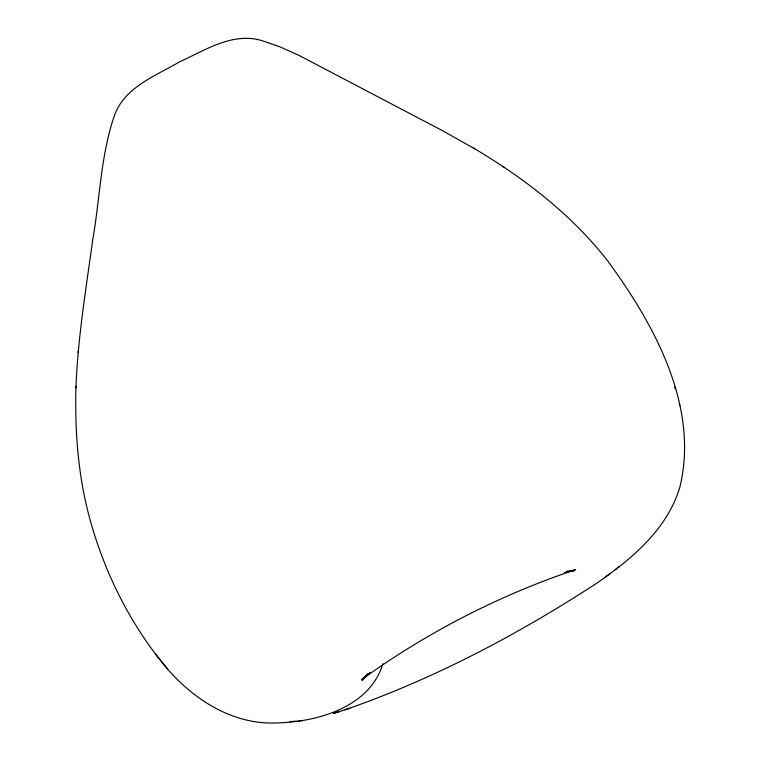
<?xml version="1.0" encoding="UTF-8"?>
<svg xmlns="http://www.w3.org/2000/svg" width="761" height="761" viewBox="0 0 761 761"><rect width="100%" height="100%" fill="white"/><g stroke="black" fill="none" stroke-linecap="round" stroke-linejoin="round"><path stroke-width="1.14" d="M474.731 148.814L442.141 130.483L298.883 55.325L280.01 46.859L262.05 40.675C232.571 31.772 205.147 50.312 179.396 61.936C155.215 76.167 123.634 87.496 113.988 116.766C100.652 156.376 99.948 198.745 92.756 239.62C85.993 288.895 77.803 338.093 75.929 387.872C74.74 433.608 78.469 479.791 91.244 523.872L91.71 525.547C105.17 571.635 126.488 615.573 155.425 653.946L156.528 655.316C184.362 693.261 227.396 725.014 276.452 722.95C317.413 721.98 369.684 707.397 382.945 663.697M78.117 352.647L78.231 351.116M75.929 387.872L76.052 386.217M367.763 673.628L362.169 680.41L365.946 675.835M363.292 679.05L370.322 672.401L361.504 679.697C426.607 632.648 499.482 595.102 575.687 569.618L564.624 572.548L574.117 570.693L567.107 571.178M345.104 709.785C433.875 678.983 517.813 634.569 596.443 583.421C631.563 559.069 667.464 529.447 679.953 486.764C699.407 405.765 653.861 323.805 607.402 260.519L606.308 259.159C570.236 213.422 523.254 177.57 473.418 148.014M605.604 576.876L609.704 573.804M614.878 569.884L619.311 566.565M338.902 711.716L333.622 713.38L349.993 708.244M289.855 721.637L296.381 721.086M298.55 720.905L302.907 720.543M503.23 166.678L504.648 167.544M155.425 653.946L167.667 668.909M674.712 387.073L675.188 388.757M679.288 404.062L679.754 405.737"/></g></svg>
